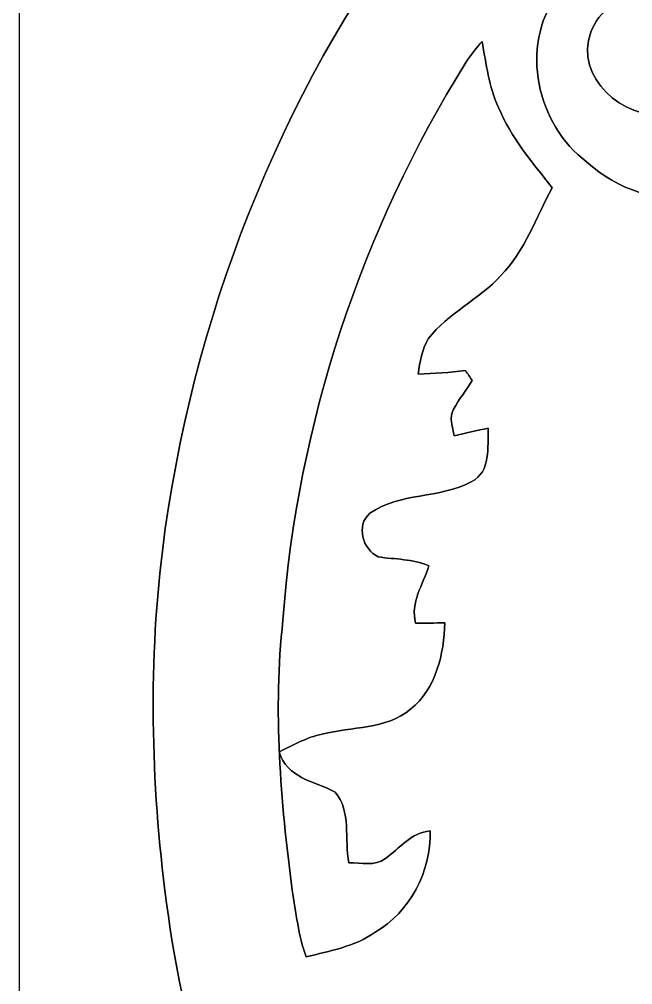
# Model space of a CAD drawing. Header units: centimetres. Extents: x -16.8 to 16.8, y -17 to 16.7.
# Drawn here: x -16.77 to -10.09, y -4.4 to 6.14 of the extents above; entities that cross this region are included whole.
import ezdxf

# ---------------------------------------------------------------- set-up
doc = ezdxf.new("R2010")
doc.units = ezdxf.units.CM
doc.header["$MEASUREMENT"] = 0
doc.layers.add('Layer 1', color=7, linetype='Continuous')

msp = doc.modelspace()

# ---------------------------------------------------------------- linework, layer by layer
at = {"layer": 'Layer 1', "color": 7}
for points, knots in [([(-16.77458, 16.66875), (-16.77458, 16.66875), (16.77458, 16.66875), (16.77458, 16.66875), (16.77458, 16.66875), (16.77458, 16.66875), (16.77458, -16.66875), (16.77458, -16.66875), (16.77458, -16.66875), (16.77458, -16.66875), (-16.77458, -16.66875), (-16.77458, -16.66875), (-16.77458, -16.66875), (-16.77458, -16.66875), (-16.77458, 16.66875), (-16.77458, 16.66875), (-16.77458, 16.66875), (-16.77458, 16.66875), (-16.77458, 16.66875), (-16.77458, 16.66875)], [0, 0, 0, 0, 0.16666667, 0.16666667, 0.16666667, 0.16666667, 0.33333333, 0.33333333, 0.33333333, 0.33333333, 0.5, 0.5, 0.5, 0.5, 0.66666667, 0.66666667, 0.66666667, 0.66666667, 1, 1, 1, 1]), ([(-2.17346, 14.73165), (-2.42958, 14.33442), (-2.46274, 13.84441), (-2.46486, 13.38474), (-2.46486, 13.38474), (-2.6857, 13.3417), (-2.90759, 13.30501), (-3.12808, 13.25915), (-3.12808, 13.25915), (-6.74405, 12.55183), (-10.07639, 10.47397), (-12.28654, 7.52404), (-12.28654, 7.52404), (-13.83877, 5.51568), (-14.8276, 3.08998), (-15.1832, 0.58032), (-15.1832, 0.58032), (-15.36841, -0.72708), (-15.34971, -2.05916), (-15.18744, -3.36762), (-15.18744, -3.36762), (-14.81914, -6.37328), (-13.45389, -9.22232), (-11.42859, -11.46316), (-11.42859, -11.46316), (-9.71091, -13.33006), (-7.53569, -14.78703), (-5.1308, -15.60583), (-5.1308, -15.60583), (-1.04175, -17.04481), (3.65689, -16.62042), (7.42597, -14.48117), (7.42597, -14.48117), (9.57157, -13.27397), (11.41906, -11.53866), (12.74551, -9.46432), (12.74551, -9.46432), (13.95095, -7.60836), (14.72671, -5.47617), (14.99764, -3.27978), (14.99764, -3.27978), (15.17579, -1.93993), (15.12887, -0.57891), (14.94014, 0.75706), (14.94014, 0.75706), (14.59547, 3.16936), (13.61511, 5.48005), (12.15637, 7.42844), (12.15637, 7.42844), (10.48773, 9.67176), (8.18727, 11.43459), (5.59047, 12.46893), (5.59047, 12.46893), (4.39244, 12.96458), (3.12279, 13.2588), (1.84432, 13.45212), (1.84432, 13.45212), (1.83444, 13.72976), (1.83691, 14.01269), (1.75824, 14.2808), (1.75824, 14.2808), (1.50848, 15.17685), (0.59902, 15.84572), (-0.33549, 15.79174), (-0.33549, 15.79174), (-1.08091, 15.81115), (-1.81293, 15.38252), (-2.17346, 14.73165)], [0, 0, 0, 0, 0.05555556, 0.05555556, 0.05555556, 0.05555556, 0.11111111, 0.11111111, 0.11111111, 0.11111111, 0.16666667, 0.16666667, 0.16666667, 0.16666667, 0.22222222, 0.22222222, 0.22222222, 0.22222222, 0.27777778, 0.27777778, 0.27777778, 0.27777778, 0.33333333, 0.33333333, 0.33333333, 0.33333333, 0.38888889, 0.38888889, 0.38888889, 0.38888889, 0.44444444, 0.44444444, 0.44444444, 0.44444444, 0.5, 0.5, 0.5, 0.5, 0.55555556, 0.55555556, 0.55555556, 0.55555556, 0.61111111, 0.61111111, 0.61111111, 0.61111111, 0.66666667, 0.66666667, 0.66666667, 0.66666667, 0.72222222, 0.72222222, 0.72222222, 0.72222222, 0.77777778, 0.77777778, 0.77777778, 0.77777778, 0.83333333, 0.83333333, 0.83333333, 0.83333333, 0.88888889, 0.88888889, 0.88888889, 0.88888889, 1, 1, 1, 1]), ([(-10.60556, 7.38576), (-10.29229, 7.81262), (-9.91447, 8.18903), (-9.51512, 8.53546), (-9.51512, 8.53546), (-8.81168, 8.12306), (-8.10189, 7.6073), (-7.76923, 6.83436), (-7.76923, 6.83436), (-7.43021, 6.12034), (-7.60377, 5.21864), (-8.14493, 4.65208), (-8.14493, 4.65208), (-8.79052, 4.02308), (-9.91411, 3.97051), (-10.59004, 4.58047), (-10.59004, 4.58047), (-11.13543, 4.98828), (-11.31852, 5.83636), (-10.91636, 6.40186), (-10.91636, 6.40186), (-10.74491, 6.68937), (-10.27007, 6.79168), (-10.04394, 6.51228), (-10.04394, 6.51228), (-10.21786, 6.35388), (-10.46339, 6.23323), (-10.54382, 5.99687), (-10.54382, 5.99687), (-10.72586, 5.50721), (-10.19246, 5.03273), (-9.72256, 5.10187), (-9.72256, 5.10187), (-9.20503, 5.14456), (-8.88859, 5.71112), (-8.94539, 6.19019), (-8.94539, 6.19019), (-8.94151, 6.63646), (-9.30981, 6.99135), (-9.6841, 7.17832), (-9.6841, 7.17832), (-9.95998, 7.34871), (-10.29688, 7.33531), (-10.60556, 7.38576)], [0, 0, 0, 0, 0.08333333, 0.08333333, 0.08333333, 0.08333333, 0.16666667, 0.16666667, 0.16666667, 0.16666667, 0.25, 0.25, 0.25, 0.25, 0.33333333, 0.33333333, 0.33333333, 0.33333333, 0.41666667, 0.41666667, 0.41666667, 0.41666667, 0.5, 0.5, 0.5, 0.5, 0.58333333, 0.58333333, 0.58333333, 0.58333333, 0.66666667, 0.66666667, 0.66666667, 0.66666667, 0.75, 0.75, 0.75, 0.75, 0.83333333, 0.83333333, 0.83333333, 0.83333333, 1, 1, 1, 1]), ([(-11.90872, 5.6642), (-11.85651, 5.7464), (-11.79442, 5.82189), (-11.73021, 5.89492), (-11.73021, 5.89492), (-11.68506, 5.6515), (-11.65684, 5.39926), (-11.54994, 5.17313), (-11.54994, 5.17313), (-11.41695, 4.84399), (-11.17918, 4.57553), (-10.96574, 4.29719), (-10.96574, 4.29719), (-11.14425, 3.97369), (-11.26102, 3.60997), (-11.52525, 3.34151), (-11.52525, 3.34151), (-11.76126, 3.07869), (-12.10098, 2.93299), (-12.31688, 2.65077), (-12.31688, 2.65077), (-12.38497, 2.534), (-12.40755, 2.39818), (-12.42554, 2.26589), (-12.42554, 2.26589), (-12.25374, 2.27048), (-12.08193, 2.28177), (-11.91119, 2.30434), (-11.91119, 2.30434), (-11.88649, 2.26766), (-11.8618, 2.23097), (-11.83711, 2.19428), (-11.83711, 2.19428), (-11.90484, 2.09021), (-11.97963, 1.99073), (-12.04101, 1.88242), (-12.04101, 1.88242), (-12.09322, 1.79282), (-12.04807, 1.68769), (-12.03466, 1.5935), (-12.03466, 1.5935), (-11.91048, 1.62031), (-11.78701, 1.65135), (-11.66213, 1.67464), (-11.66213, 1.67464), (-11.67518, 1.47144), (-11.62544, 1.20297), (-11.84875, 1.09079), (-11.84875, 1.09079), (-12.19129, 0.90523), (-12.6298, 0.97508), (-12.95471, 0.74648), (-12.95471, 0.74648), (-13.10711, 0.61207), (-13.03267, 0.35454), (-12.86157, 0.27093), (-12.86157, 0.27093), (-12.67742, 0.24553), (-12.48586, 0.24694), (-12.31053, 0.17533), (-12.31053, 0.17533), (-12.37121, -0.03069), (-12.51726, -0.22825), (-12.45411, -0.45156), (-12.45411, -0.45156), (-12.34828, -0.45332), (-12.24209, -0.45014), (-12.13626, -0.44662), (-12.13626, -0.44662), (-12.14614, -0.78952), (-12.22975, -1.16523), (-12.5095, -1.39065), (-12.5095, -1.39065), (-12.78043, -1.61607), (-13.15191, -1.57586), (-13.47329, -1.66441), (-13.47329, -1.66441), (-13.64192, -1.69439), (-13.78867, -1.7847), (-13.94213, -1.85455), (-13.94213, -1.85455), (-13.8617, -2.14066), (-13.55408, -2.17805), (-13.33253, -2.29411), (-13.33253, -2.29411), (-13.1512, -2.50296), (-13.23587, -2.81129), (-13.18084, -3.0667), (-13.18084, -3.0667), (-13.04819, -3.06352), (-12.89861, -3.10762), (-12.78467, -3.02048), (-12.78467, -3.02048), (-12.62768, -2.90901), (-12.5035, -2.73473), (-12.29642, -2.71815), (-12.29642, -2.71815), (-12.28302, -3.16301), (-12.51373, -3.59833), (-12.89614, -3.82482), (-12.89614, -3.82482), (-13.11839, -3.98074), (-13.39003, -4.02766), (-13.64756, -4.09293), (-13.64756, -4.09293), (-13.73258, -3.85868), (-13.75904, -3.60856), (-13.80031, -3.36444), (-13.80031, -3.36444), (-13.92696, -2.39007), (-14.01022, -1.40088), (-13.90121, -0.42016), (-13.90121, -0.42016), (-13.74352, 1.73002), (-13.04466, 3.83328), (-11.90872, 5.6642)], [0, 0, 0, 0, 0.03333333, 0.03333333, 0.03333333, 0.03333333, 0.06666667, 0.06666667, 0.06666667, 0.06666667, 0.1, 0.1, 0.1, 0.1, 0.13333333, 0.13333333, 0.13333333, 0.13333333, 0.16666667, 0.16666667, 0.16666667, 0.16666667, 0.2, 0.2, 0.2, 0.2, 0.23333333, 0.23333333, 0.23333333, 0.23333333, 0.26666667, 0.26666667, 0.26666667, 0.26666667, 0.3, 0.3, 0.3, 0.3, 0.33333333, 0.33333333, 0.33333333, 0.33333333, 0.36666667, 0.36666667, 0.36666667, 0.36666667, 0.4, 0.4, 0.4, 0.4, 0.43333333, 0.43333333, 0.43333333, 0.43333333, 0.46666667, 0.46666667, 0.46666667, 0.46666667, 0.5, 0.5, 0.5, 0.5, 0.53333333, 0.53333333, 0.53333333, 0.53333333, 0.56666667, 0.56666667, 0.56666667, 0.56666667, 0.6, 0.6, 0.6, 0.6, 0.63333333, 0.63333333, 0.63333333, 0.63333333, 0.66666667, 0.66666667, 0.66666667, 0.66666667, 0.7, 0.7, 0.7, 0.7, 0.73333333, 0.73333333, 0.73333333, 0.73333333, 0.76666667, 0.76666667, 0.76666667, 0.76666667, 0.8, 0.8, 0.8, 0.8, 0.83333333, 0.83333333, 0.83333333, 0.83333333, 0.86666667, 0.86666667, 0.86666667, 0.86666667, 0.9, 0.9, 0.9, 0.9, 0.93333333, 0.93333333, 0.93333333, 0.93333333, 1, 1, 1, 1])]:
    msp.add_open_spline(points, degree=3, knots=knots, dxfattribs=at)
at = {"layer": 'Layer 1', "color": 8}
for points, knots in [([(-2.17346, 14.73165), (-1.81293, 15.38252), (-1.08091, 15.81115), (-0.33549, 15.79174), (-0.33549, 15.79174), (0.59902, 15.84572), (1.50848, 15.17685), (1.75824, 14.2808), (1.75824, 14.2808), (1.83691, 14.01269), (1.83444, 13.72976), (1.84432, 13.45212), (1.84432, 13.45212), (3.12279, 13.2588), (4.39244, 12.96458), (5.59047, 12.46893), (5.59047, 12.46893), (8.18727, 11.43459), (10.48773, 9.67176), (12.15637, 7.42844), (12.15637, 7.42844), (13.61511, 5.48005), (14.59547, 3.16936), (14.94014, 0.75706), (14.94014, 0.75706), (15.12887, -0.57891), (15.17579, -1.93993), (14.99764, -3.27978), (14.99764, -3.27978), (14.72671, -5.47617), (13.95095, -7.60836), (12.74551, -9.46432), (12.74551, -9.46432), (11.41906, -11.53866), (9.57157, -13.27397), (7.42597, -14.48117), (7.42597, -14.48117), (3.65689, -16.62042), (-1.04175, -17.04481), (-5.1308, -15.60583), (-5.1308, -15.60583), (-7.53569, -14.78703), (-9.71091, -13.33006), (-11.42859, -11.46316), (-11.42859, -11.46316), (-13.45389, -9.22232), (-14.81914, -6.37328), (-15.18744, -3.36762), (-15.18744, -3.36762), (-15.34971, -2.05916), (-15.36841, -0.72708), (-15.1832, 0.58032), (-15.1832, 0.58032), (-14.8276, 3.08998), (-13.83877, 5.51568), (-12.28654, 7.52404), (-12.28654, 7.52404), (-10.07639, 10.47397), (-6.74405, 12.55183), (-3.12808, 13.25915), (-3.12808, 13.25915), (-2.90759, 13.30501), (-2.6857, 13.3417), (-2.46486, 13.38474), (-2.46486, 13.38474), (-2.46274, 13.84441), (-2.42958, 14.33442), (-2.17346, 14.73165), (-2.17346, 14.73165), (-2.17346, 14.73165), (-2.17346, 14.73165), (-2.17346, 14.73165)], [0, 0, 0, 0, 0.05263158, 0.05263158, 0.05263158, 0.05263158, 0.10526316, 0.10526316, 0.10526316, 0.10526316, 0.15789474, 0.15789474, 0.15789474, 0.15789474, 0.21052632, 0.21052632, 0.21052632, 0.21052632, 0.26315789, 0.26315789, 0.26315789, 0.26315789, 0.31578947, 0.31578947, 0.31578947, 0.31578947, 0.36842105, 0.36842105, 0.36842105, 0.36842105, 0.42105263, 0.42105263, 0.42105263, 0.42105263, 0.47368421, 0.47368421, 0.47368421, 0.47368421, 0.52631579, 0.52631579, 0.52631579, 0.52631579, 0.57894737, 0.57894737, 0.57894737, 0.57894737, 0.63157895, 0.63157895, 0.63157895, 0.63157895, 0.68421053, 0.68421053, 0.68421053, 0.68421053, 0.73684211, 0.73684211, 0.73684211, 0.73684211, 0.78947368, 0.78947368, 0.78947368, 0.78947368, 0.84210526, 0.84210526, 0.84210526, 0.84210526, 0.89473684, 0.89473684, 0.89473684, 0.89473684, 1, 1, 1, 1]), ([(-10.60556, 7.38576), (-10.29688, 7.33531), (-9.95998, 7.34871), (-9.6841, 7.17832), (-9.6841, 7.17832), (-9.30981, 6.99135), (-8.94151, 6.63646), (-8.94539, 6.19019), (-8.94539, 6.19019), (-8.88859, 5.71112), (-9.20503, 5.14456), (-9.72256, 5.10187), (-9.72256, 5.10187), (-10.19246, 5.03273), (-10.72586, 5.50721), (-10.54382, 5.99687), (-10.54382, 5.99687), (-10.46339, 6.23323), (-10.21786, 6.35388), (-10.04394, 6.51228), (-10.04394, 6.51228), (-10.27007, 6.79168), (-10.74491, 6.68937), (-10.91636, 6.40186), (-10.91636, 6.40186), (-11.31852, 5.83636), (-11.13543, 4.98828), (-10.59004, 4.58047), (-10.59004, 4.58047), (-9.91411, 3.97051), (-8.79052, 4.02308), (-8.14493, 4.65208), (-8.14493, 4.65208), (-7.60377, 5.21864), (-7.43021, 6.12034), (-7.76923, 6.83436), (-7.76923, 6.83436), (-8.10189, 7.6073), (-8.81168, 8.12306), (-9.51512, 8.53546), (-9.51512, 8.53546), (-9.91447, 8.18903), (-10.29229, 7.81262), (-10.60556, 7.38576), (-10.60556, 7.38576), (-10.60556, 7.38576), (-10.60556, 7.38576), (-10.60556, 7.38576)], [0, 0, 0, 0, 0.07692308, 0.07692308, 0.07692308, 0.07692308, 0.15384615, 0.15384615, 0.15384615, 0.15384615, 0.23076923, 0.23076923, 0.23076923, 0.23076923, 0.30769231, 0.30769231, 0.30769231, 0.30769231, 0.38461538, 0.38461538, 0.38461538, 0.38461538, 0.46153846, 0.46153846, 0.46153846, 0.46153846, 0.53846154, 0.53846154, 0.53846154, 0.53846154, 0.61538462, 0.61538462, 0.61538462, 0.61538462, 0.69230769, 0.69230769, 0.69230769, 0.69230769, 0.76923077, 0.76923077, 0.76923077, 0.76923077, 0.84615385, 0.84615385, 0.84615385, 0.84615385, 1, 1, 1, 1]), ([(-11.90872, 5.6642), (-13.04466, 3.83328), (-13.74352, 1.73002), (-13.90121, -0.42016), (-13.90121, -0.42016), (-14.01022, -1.40088), (-13.92696, -2.39007), (-13.80031, -3.36444), (-13.80031, -3.36444), (-13.75904, -3.60856), (-13.73258, -3.85868), (-13.64756, -4.09293), (-13.64756, -4.09293), (-13.39003, -4.02766), (-13.11839, -3.98074), (-12.89614, -3.82482), (-12.89614, -3.82482), (-12.51373, -3.59833), (-12.28302, -3.16301), (-12.29642, -2.71815), (-12.29642, -2.71815), (-12.5035, -2.73473), (-12.62768, -2.90901), (-12.78467, -3.02048), (-12.78467, -3.02048), (-12.89861, -3.10762), (-13.04819, -3.06352), (-13.18084, -3.0667), (-13.18084, -3.0667), (-13.23587, -2.81129), (-13.1512, -2.50296), (-13.33253, -2.29411), (-13.33253, -2.29411), (-13.55408, -2.17805), (-13.8617, -2.14066), (-13.94213, -1.85455), (-13.94213, -1.85455), (-13.78867, -1.7847), (-13.64192, -1.69439), (-13.47329, -1.66441), (-13.47329, -1.66441), (-13.15191, -1.57586), (-12.78043, -1.61607), (-12.5095, -1.39065), (-12.5095, -1.39065), (-12.22975, -1.16523), (-12.14614, -0.78952), (-12.13626, -0.44662), (-12.13626, -0.44662), (-12.24209, -0.45014), (-12.34828, -0.45332), (-12.45411, -0.45156), (-12.45411, -0.45156), (-12.51726, -0.22825), (-12.37121, -0.03069), (-12.31053, 0.17533), (-12.31053, 0.17533), (-12.48586, 0.24694), (-12.67742, 0.24553), (-12.86157, 0.27093), (-12.86157, 0.27093), (-13.03267, 0.35454), (-13.10711, 0.61207), (-12.95471, 0.74648), (-12.95471, 0.74648), (-12.6298, 0.97508), (-12.19129, 0.90523), (-11.84875, 1.09079), (-11.84875, 1.09079), (-11.62544, 1.20297), (-11.67518, 1.47144), (-11.66213, 1.67464), (-11.66213, 1.67464), (-11.78701, 1.65135), (-11.91048, 1.62031), (-12.03466, 1.5935), (-12.03466, 1.5935), (-12.04807, 1.68769), (-12.09322, 1.79282), (-12.04101, 1.88242), (-12.04101, 1.88242), (-11.97963, 1.99073), (-11.90484, 2.09021), (-11.83711, 2.19428), (-11.83711, 2.19428), (-11.8618, 2.23097), (-11.88649, 2.26766), (-11.91119, 2.30434), (-11.91119, 2.30434), (-12.08193, 2.28177), (-12.25374, 2.27048), (-12.42554, 2.26589), (-12.42554, 2.26589), (-12.40755, 2.39818), (-12.38497, 2.534), (-12.31688, 2.65077), (-12.31688, 2.65077), (-12.10098, 2.93299), (-11.76126, 3.07869), (-11.52525, 3.34151), (-11.52525, 3.34151), (-11.26102, 3.60997), (-11.14425, 3.97369), (-10.96574, 4.29719), (-10.96574, 4.29719), (-11.17918, 4.57553), (-11.41695, 4.84399), (-11.54994, 5.17313), (-11.54994, 5.17313), (-11.65684, 5.39926), (-11.68506, 5.6515), (-11.73021, 5.89492), (-11.73021, 5.89492), (-11.79442, 5.82189), (-11.85651, 5.7464), (-11.90872, 5.6642), (-11.90872, 5.6642), (-11.90872, 5.6642), (-11.90872, 5.6642), (-11.90872, 5.6642)], [0, 0, 0, 0, 0.03225806, 0.03225806, 0.03225806, 0.03225806, 0.06451613, 0.06451613, 0.06451613, 0.06451613, 0.09677419, 0.09677419, 0.09677419, 0.09677419, 0.12903226, 0.12903226, 0.12903226, 0.12903226, 0.16129032, 0.16129032, 0.16129032, 0.16129032, 0.19354839, 0.19354839, 0.19354839, 0.19354839, 0.22580645, 0.22580645, 0.22580645, 0.22580645, 0.25806452, 0.25806452, 0.25806452, 0.25806452, 0.29032258, 0.29032258, 0.29032258, 0.29032258, 0.32258065, 0.32258065, 0.32258065, 0.32258065, 0.35483871, 0.35483871, 0.35483871, 0.35483871, 0.38709677, 0.38709677, 0.38709677, 0.38709677, 0.41935484, 0.41935484, 0.41935484, 0.41935484, 0.4516129, 0.4516129, 0.4516129, 0.4516129, 0.48387097, 0.48387097, 0.48387097, 0.48387097, 0.51612903, 0.51612903, 0.51612903, 0.51612903, 0.5483871, 0.5483871, 0.5483871, 0.5483871, 0.58064516, 0.58064516, 0.58064516, 0.58064516, 0.61290323, 0.61290323, 0.61290323, 0.61290323, 0.64516129, 0.64516129, 0.64516129, 0.64516129, 0.67741935, 0.67741935, 0.67741935, 0.67741935, 0.70967742, 0.70967742, 0.70967742, 0.70967742, 0.74193548, 0.74193548, 0.74193548, 0.74193548, 0.77419355, 0.77419355, 0.77419355, 0.77419355, 0.80645161, 0.80645161, 0.80645161, 0.80645161, 0.83870968, 0.83870968, 0.83870968, 0.83870968, 0.87096774, 0.87096774, 0.87096774, 0.87096774, 0.90322581, 0.90322581, 0.90322581, 0.90322581, 0.93548387, 0.93548387, 0.93548387, 0.93548387, 1, 1, 1, 1])]:
    msp.add_open_spline(points, degree=3, knots=knots, dxfattribs=at)

doc.saveas('drawing.dxf')
